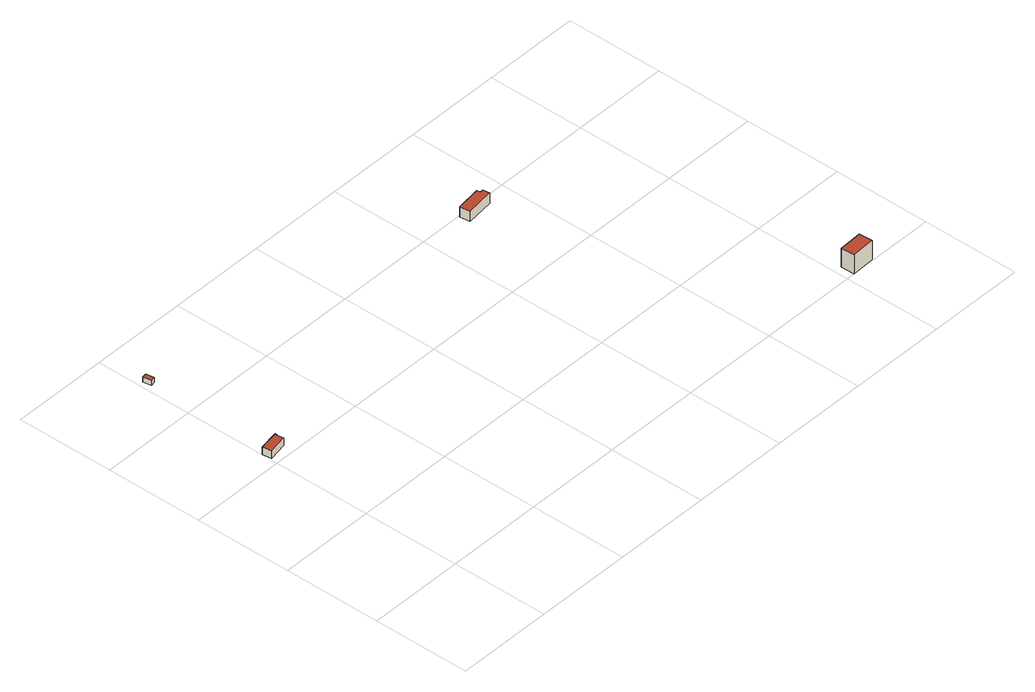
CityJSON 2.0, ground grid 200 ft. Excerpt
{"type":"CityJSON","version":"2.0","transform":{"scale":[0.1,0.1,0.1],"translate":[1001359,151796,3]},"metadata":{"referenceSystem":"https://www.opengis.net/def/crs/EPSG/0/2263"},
"CityObjects":{
"building1":{"type":"Building","attributes":{"name":"Bldg_2210023005","BIN":"3247613"},"geometry":[{"type":"MultiSurface","lod":"2","boundaries":[[[0,1,2,3,4,5]],[[6,7,8,9,10,11]],[[4,3,11,10]],[[5,4,10,9]],[[0,5,9,8]],[[1,0,8,7]],[[2,1,7,6]],[[3,2,6,11]]],"semantics":{"surfaces":[{"type":"RoofSurface","BIN":"3247613"},{"type":"GroundSurface"},{"type":"WallSurface"}],"values":[0,1,2,2,2,2,2,2]}}]},
"building2":{"type":"Building","attributes":{"name":"Bldg_2511016535","BIN":"3378029"},"geometry":[{"type":"MultiSurface","lod":"2","boundaries":[[[12,13,14,15]],[[16,17,18,19]],[[12,15,19,18]],[[13,12,18,17]],[[14,13,17,16]],[[15,14,16,19]]],"semantics":{"surfaces":[{"type":"RoofSurface","BIN":"3378029"},{"type":"GroundSurface"},{"type":"WallSurface"}],"values":[0,1,2,2,2,2]}}]},
"building3":{"type":"Building","attributes":{"name":"Bldg_2210020021","BIN":"3247847"},"geometry":[{"type":"MultiSurface","lod":"2","boundaries":[[[20,21,22,23,24,25]],[[26,27,28,29,30,31]],[[21,20,31,30]],[[22,21,30,29]],[[23,22,29,28]],[[24,23,28,27]],[[25,24,27,26]],[[20,25,26,31]]],"semantics":{"surfaces":[{"type":"RoofSurface","BIN":"3247847"},{"type":"GroundSurface"},{"type":"WallSurface"}],"values":[0,1,2,2,2,2,2,2]}}]},
"building4":{"type":"Building","attributes":{"name":"Bldg_2210021648","BIN":"3394346"},"geometry":[{"type":"MultiSurface","lod":"2","boundaries":[[[32,33,34,35]],[[36,37,38,39]],[[32,35,39,38]],[[33,32,38,37]],[[34,33,37,36]],[[35,34,36,39]]],"semantics":{"surfaces":[{"type":"RoofSurface","BIN":"3394346"},{"type":"GroundSurface"},{"type":"WallSurface"}],"values":[0,1,2,2,2,2]}}]}
},
"vertices":[
[416,4401,186],[7,4329,186],[39,4146,186],[426,4215,186],[400,4365,186],[422,4369,186],[39,4146,22],[7,4329,22],[416,4401,22],[422,4369,22],[400,4365,22],[426,4215,22],
[147,7078,185],[59,7064,185],[88,6890,185],[176,6905,185],[88,6890,76],[59,7064,76],[147,7078,76],[176,6905,76],
[7415,6045,234],[6902,5980,234],[6929,5765,234],[7508,5838,234],[7490,5985,234],[7424,5976,234],[7424,5976,10],[7490,5985,10],[7508,5838,10],[6929,5765,10],[6902,5980,10],[7415,6045,10],
[10652,303,425],[10167,282,425],[10179,6,425],[10664,27,425],[10179,6,13],[10167,282,13],[10652,303,13],[10664,27,13]
]}
